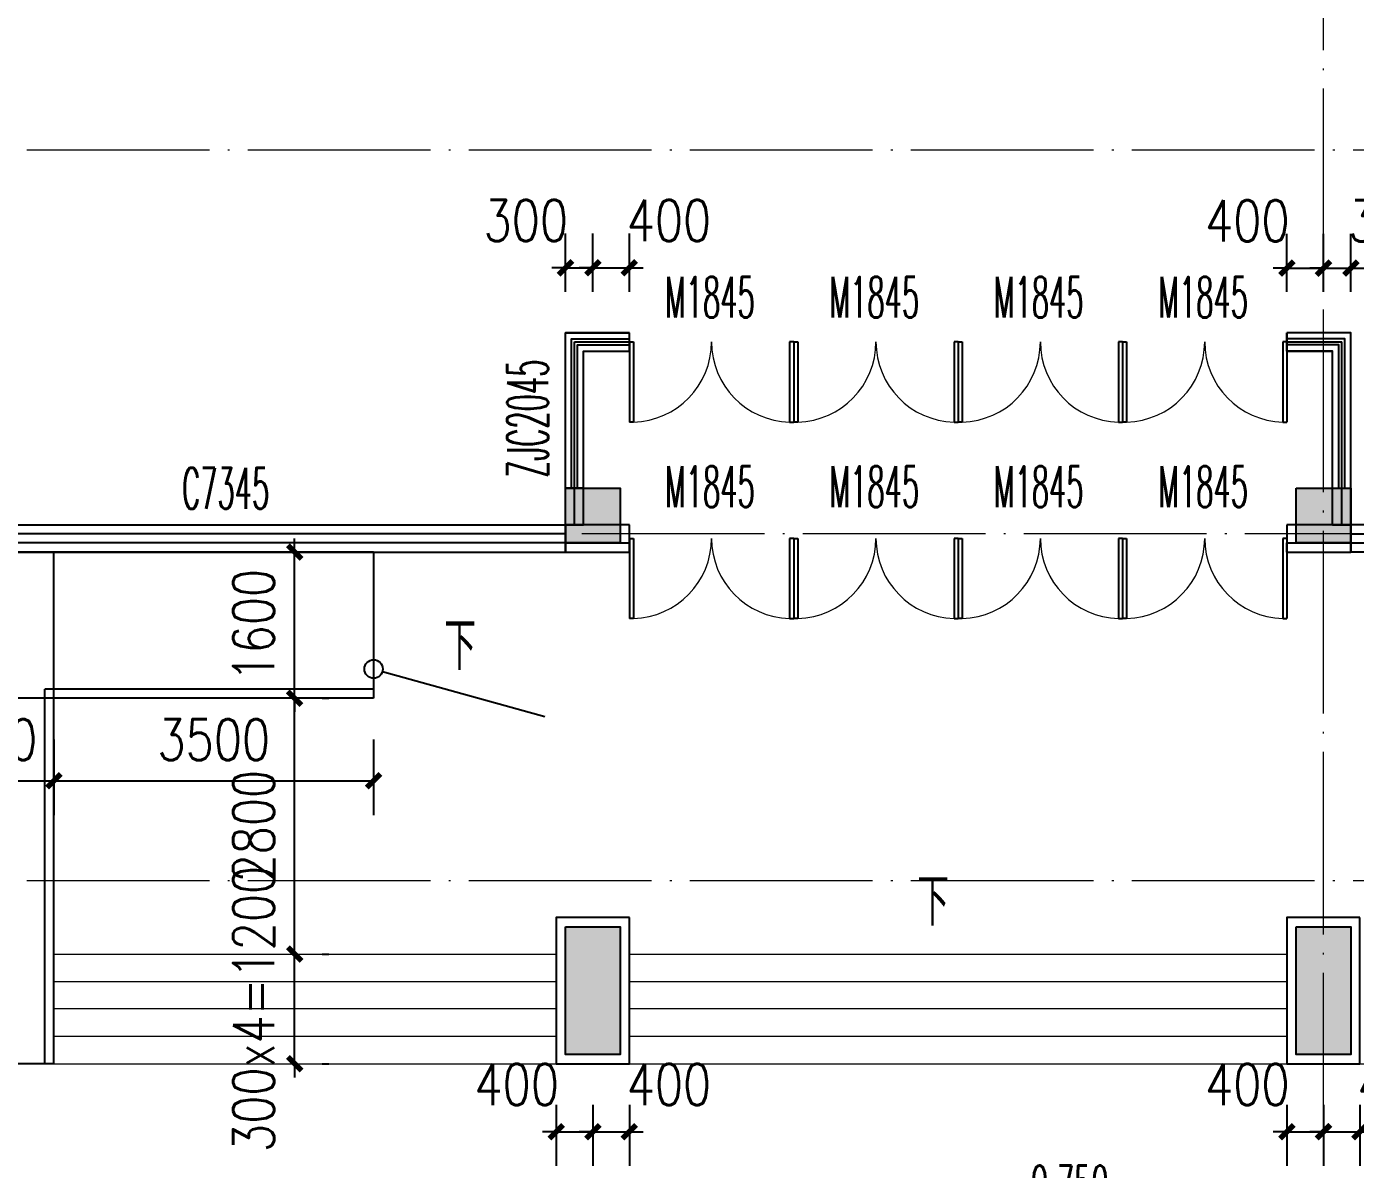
# Model space of a CAD drawing. Extents: x 1417642 to 3570900, y 124798 to 1191112.
# Drawn here: x 1479279 to 1493829, y 647376 to 659885 of the extents above; entities that cross this region are included whole.
import ezdxf

# ---------------------------------------------------------------- set-up
doc = ezdxf.new("R2010")
doc.units = 0
doc.header["$LTSCALE"] = 1000
doc.header["$MEASUREMENT"] = 0
doc.linetypes.add('DOTE', pattern=[2.4200000000000004, 2, -0.2, 0.02, -0.2])
doc.layers.get('0').update_dxf_attribs({"linetype": 'CONTINUOUS'})
doc.layers.get('Defpoints').update_dxf_attribs({"linetype": 'CONTINUOUS'})
for name, color, linetype in [('colu', 2, 'CONTINUOUS'), ('CURTWALL', 132, 'CONTINUOUS'), ('DIM_IDEN', 3, 'CONTINUOUS'), ('DIM_SYMB', 3, 'CONTINUOUS'), ('DOTE', 1, 'DOTE'), ('PUB_DIM', 3, 'CONTINUOUS'), ('PUB_TEXT', 40, 'CONTINUOUS'), ('STAIR', 2, 'CONTINUOUS'), ('SURFACE', 6, 'CONTINUOUS'), ('tiaozheng', 20, 'CONTINUOUS'), ('WALL', 4, 'CONTINUOUS'), ('WINDOW', 2, 'CONTINUOUS'), ('WINDOW_TEXT', 7, 'CONTINUOUS'), ('柱填充 @ 1', 8, 'CONTINUOUS'), ('立面造型', 40, 'CONTINUOUS')]:
    doc.layers.add(name, color=color, linetype=linetype)
doc.styles.add('_TCH_DIM', font='ROMANS', dxfattribs={"width": 0.7, "bigfont": 'Z'})
doc.styles.add('_TCH_WINDOW', font='ROMANS.shx', dxfattribs={"width": 0.7, "height": 400, "bigfont": 'Z.shx'})
doc.styles.add('DIM_FONT', font='SIMPLEX.shx', dxfattribs={"width": 0.8})
doc.dimstyles.new('DIMN150', dxfattribs={"dimscale": 1.5, "dimtxt": 300, "dimasz": 100, "dimexe": 250, "dimexo": 300, "dimgap": 150, "dimtad": 1, "dimdec": 0, "dimzin": 0, "dimdsep": 46, "dimtxsty": 'DIM_FONT', "dimblk": 'ARCHTICK', "dimcen": 0.09, "dimdle": 1.5, "dimclrt": 7, "dimazin": 2, "dimtfac": 1, "dimtdec": 0, "dimtix": 1, "dimtmove": 2, "dimatfit": 3, "dimldrblk": 'ARCHTICK', "dimfxl": 1, "dimtolj": 1, "dimtzin": 0, "dimarcsym": 0})

# ---------------------------------------------------------------- blocks, each defined once
blk = doc.blocks.new('1')
at = {"layer": '柱填充 @ 1', "ltscale": 1000}
for points in [[(1449397.919007678, 691333.6895076982), (1449997.919007678, 691333.6895076982), (1449997.919007678, 690733.6895076982), (1449397.919007678, 690733.6895076982)], [(1457397.919007678, 691333.6895076982), (1457997.919007678, 691333.6895076982), (1457997.919007678, 690733.6895076982), (1457397.919007678, 690733.6895076982)], [(1449397.919007682, 686533.6895077105), (1449997.919007682, 686533.6895077105), (1449997.919007682, 685133.6895077105), (1449397.919007682, 685133.6895077105)], [(1457397.919007682, 686533.6895077105), (1457997.919007682, 686533.6895077105), (1457997.919007682, 685133.6895077105), (1457397.919007682, 685133.6895077105)]]:
    blk.add_hatch(color=256, dxfattribs=at).paths.add_polyline_path(points)
at = {"layer": 'colu', "ltscale": 1000}
for points in [[(1449397.919007678, 691333.6895076982), (1449997.919007678, 691333.6895076982), (1449997.919007678, 690733.6895076982), (1449397.919007678, 690733.6895076982)], [(1457397.919007678, 691333.6895076982), (1457997.919007678, 691333.6895076982), (1457997.919007678, 690733.6895076982), (1457397.919007678, 690733.6895076982)], [(1449397.919007682, 686533.6895077105), (1449997.919007682, 686533.6895077105), (1449997.919007682, 685133.6895077105), (1449397.919007682, 685133.6895077105)], [(1457397.919007682, 686533.6895077105), (1457997.919007682, 686533.6895077105), (1457997.919007682, 685133.6895077105), (1457397.919007682, 685133.6895077105)]]:
    blk.add_lwpolyline(points, close=True, dxfattribs=at)
blk = doc.blocks.new('_ArchTick')
at = {"color": 0, "linetype": 'ByBlock', "const_width": 0.4}
blk.add_lwpolyline([(-0.5, -0.5), (0.5, 0.5)], dxfattribs=at)
blk = doc.blocks.new('*D3317')
at = {"layer": 'Defpoints', "color": 0}
for p in [(1493478.845907193, 657241.1909864997), (1493078.845907025, 656533.2209377998), (1493478.845907193, 656533.2209380683)]:
    blk.add_point(p, dxfattribs=at)
at = {"layer": 'PUB_DIM', "color": 0, "lineweight": -2}
for p, q in [((1493078.845907025, 656983.2209377998), (1493078.845907025, 657616.1909864997)), ((1493478.845907193, 656983.2209380683), (1493478.845907193, 657616.1909864997)), ((1493078.845907025, 657241.1909864997), (1492928.845907025, 657241.1909864997)), ((1493078.845907025, 657241.1909864997), (1493478.845907193, 657241.1909864997)), ((1493478.845907193, 657241.1909864997), (1493628.845907193, 657241.1909864997))]:
    blk.add_line(p, q, dxfattribs=at)
at = {"layer": 'PUB_DIM', "color": 0, "lineweight": -2, "xscale": 150, "yscale": 150, "zscale": 150}
blk.add_blockref('_ArchTick', (1493078.845907025, 657241.1909864997), dxfattribs=at)
at = {"layer": 'PUB_DIM', "color": 0, "lineweight": -2, "xscale": 150, "yscale": 150, "zscale": 150, "rotation": 180}
blk.add_blockref('_ArchTick', (1493478.845907193, 657241.1909864997), dxfattribs=at)
at = {"layer": 'PUB_DIM', "color": 7, "insert": (1492645.345906202, 657758.6909860743), "char_height": 450, "attachment_point": 5, "style": 'DIM_FONT'}
blk.add_mtext('\\A1;400', dxfattribs=at)
blk = doc.blocks.new('*D3318')
at = {"layer": 'Defpoints', "color": 0}
for p in [(1493778.845907195, 657241.1909867346), (1493478.845907193, 656533.2209380683), (1493778.845907195, 656533.2209382697)]:
    blk.add_point(p, dxfattribs=at)
at = {"layer": 'PUB_DIM', "color": 0, "lineweight": -2}
for p, q in [((1493478.845907193, 656983.2209380683), (1493478.845907193, 657616.1909867346)), ((1493778.845907195, 656983.2209382697), (1493778.845907195, 657616.1909867346)), ((1493478.845907193, 657241.1909867346), (1493328.845907193, 657241.1909867346)), ((1493478.845907193, 657241.1909867346), (1493778.845907195, 657241.1909867346)), ((1493778.845907195, 657241.1909867346), (1493928.845907195, 657241.1909867346))]:
    blk.add_line(p, q, dxfattribs=at)
at = {"layer": 'PUB_DIM', "color": 0, "lineweight": -2, "xscale": 150, "yscale": 150, "zscale": 150}
blk.add_blockref('_ArchTick', (1493478.845907193, 657241.1909867346), dxfattribs=at)
at = {"layer": 'PUB_DIM', "color": 0, "lineweight": -2, "xscale": 150, "yscale": 150, "zscale": 150, "rotation": 180}
blk.add_blockref('_ArchTick', (1493778.845907195, 657241.1909867346), dxfattribs=at)
at = {"layer": 'PUB_DIM', "color": 7, "insert": (1494212.34590672, 657758.6909871263), "char_height": 450, "attachment_point": 5, "style": 'DIM_FONT'}
blk.add_mtext('\\A1;300', dxfattribs=at)
blk = doc.blocks.new('*D3319')
at = {"layer": 'Defpoints', "color": 0}
for p in [(1485878.845907135, 657245.0945237761), (1485478.845907193, 656533.2209380622), (1485878.845907135, 656533.2209380539)]:
    blk.add_point(p, dxfattribs=at)
at = {"layer": 'PUB_DIM', "color": 0, "lineweight": -2}
for p, q in [((1485478.845907193, 656983.2209380622), (1485478.845907193, 657620.0945237761)), ((1485878.845907135, 656983.2209380539), (1485878.845907135, 657620.0945237761)), ((1485478.845907193, 657245.0945237761), (1485328.845907193, 657245.0945237761)), ((1485478.845907193, 657245.0945237761), (1485878.845907135, 657245.0945237761)), ((1485878.845907135, 657245.0945237761), (1486028.845907135, 657245.0945237761))]:
    blk.add_line(p, q, dxfattribs=at)
at = {"layer": 'PUB_DIM', "color": 0, "lineweight": -2, "xscale": 150, "yscale": 150, "zscale": 150}
blk.add_blockref('_ArchTick', (1485478.845907193, 657245.0945237761), dxfattribs=at)
at = {"layer": 'PUB_DIM', "color": 0, "lineweight": -2, "xscale": 150, "yscale": 150, "zscale": 150, "rotation": 180}
blk.add_blockref('_ArchTick', (1485878.845907135, 657245.0945237761), dxfattribs=at)
at = {"layer": 'PUB_DIM', "color": 7, "insert": (1486312.345907149, 657762.594523763), "char_height": 450, "attachment_point": 5, "style": 'DIM_FONT'}
blk.add_mtext('\\A1;400', dxfattribs=at)
blk = doc.blocks.new('*D3320')
at = {"layer": 'Defpoints', "color": 0}
for p in [(1485478.845907193, 657245.0945237833), (1485179.197402888, 656533.2209380683), (1485478.845907193, 656533.2209380622)]:
    blk.add_point(p, dxfattribs=at)
at = {"layer": 'PUB_DIM', "color": 0, "lineweight": -2}
for p, q in [((1485179.197402888, 656983.2209380683), (1485179.197402888, 657620.0945237833)), ((1485478.845907193, 656983.2209380622), (1485478.845907193, 657620.0945237833)), ((1485179.197402888, 657245.0945237833), (1485029.197402888, 657245.0945237833)), ((1485179.197402888, 657245.0945237833), (1485478.845907193, 657245.0945237833)), ((1485478.845907193, 657245.0945237833), (1485628.845907193, 657245.0945237833))]:
    blk.add_line(p, q, dxfattribs=at)
at = {"layer": 'PUB_DIM', "color": 0, "lineweight": -2, "xscale": 150, "yscale": 150, "zscale": 150}
blk.add_blockref('_ArchTick', (1485179.197402888, 657245.0945237833), dxfattribs=at)
at = {"layer": 'PUB_DIM', "color": 0, "lineweight": -2, "xscale": 150, "yscale": 150, "zscale": 150, "rotation": 180}
blk.add_blockref('_ArchTick', (1485478.845907193, 657245.0945237833), dxfattribs=at)
at = {"layer": 'PUB_DIM', "color": 7, "insert": (1484745.697402902, 657762.5945237865), "char_height": 450, "attachment_point": 5, "style": 'DIM_FONT'}
blk.add_mtext('\\A1;300', dxfattribs=at)
blk = doc.blocks.new('*D3327')
at = {"layer": 'Defpoints', "color": 0}
for p in [(1482064.282441949, 649733.2209380734), (1482214.201823373, 649733.2209380734), (1482064.282441949, 648533.2209380734)]:
    blk.add_point(p, dxfattribs=at)
at = {"layer": 'PUB_DIM', "color": 0, "lineweight": -2}
for p, q in [((1482214.201823373, 649733.2209380734), (1482214.201823373, 649883.2209380734)), ((1482214.201823373, 648533.2209380734), (1482214.201823373, 649733.2209380734)), ((1482514.282441949, 649733.2209380734), (1482589.201823373, 649733.2209380734)), ((1482214.201823373, 648533.2209380734), (1482214.201823373, 648383.2209380734)), ((1482514.282441949, 648533.2209380734), (1482589.201823373, 648533.2209380734))]:
    blk.add_line(p, q, dxfattribs=at)
at = {"layer": 'PUB_DIM', "color": 0, "lineweight": -2, "xscale": 150, "yscale": 150, "zscale": 150}
for p, rotation in [((1482214.201823373, 649733.2209380734), 270), ((1482214.201823373, 648533.2209380734), 90)]:
    blk.add_blockref('_ArchTick', p, dxfattribs=dict(at, rotation=rotation))
at = {"layer": 'PUB_DIM', "color": 7, "insert": (1481764.201823373, 649133.2209380736), "char_height": 450, "attachment_point": 5, "rotation": 90, "style": 'DIM_FONT'}
blk.add_mtext('\\A1;300x4=1200', dxfattribs=at)
blk = doc.blocks.new('*D3328')
at = {"layer": 'Defpoints', "color": 0}
for p in [(1482064.28244195, 652533.2209379014), (1482214.201823373, 652533.2209379014), (1482064.282441949, 649733.2209380734)]:
    blk.add_point(p, dxfattribs=at)
at = {"layer": 'PUB_DIM', "color": 0, "lineweight": -2}
for p, q in [((1482214.201823373, 649730.9709380734), (1482214.201823373, 652535.4709379014)), ((1482514.28244195, 652533.2209379014), (1482589.201823373, 652533.2209379014)), ((1482514.282441949, 649733.2209380734), (1482589.201823373, 649733.2209380734))]:
    blk.add_line(p, q, dxfattribs=at)
at = {"layer": 'PUB_DIM', "color": 0, "lineweight": -2, "xscale": 150, "yscale": 150, "zscale": 150}
for p, rotation in [((1482214.201823373, 652533.2209379014), 90), ((1482214.201823373, 649733.2209380734), 270)]:
    blk.add_blockref('_ArchTick', p, dxfattribs=dict(at, rotation=rotation))
at = {"layer": 'PUB_DIM', "color": 7, "insert": (1481764.201823373, 651133.2209379877), "char_height": 450, "attachment_point": 5, "rotation": 90, "style": 'DIM_FONT'}
blk.add_mtext('\\A1;2800', dxfattribs=at)
blk = doc.blocks.new('*D3329')
at = {"layer": 'Defpoints', "color": 0}
for p in [(1482064.28244195, 654133.2209380665), (1482214.201823374, 654133.2209380665), (1482064.28244195, 652533.2209379014)]:
    blk.add_point(p, dxfattribs=at)
at = {"layer": 'PUB_DIM', "color": 0, "lineweight": -2}
for p, q in [((1482214.201823374, 654133.2209380665), (1482214.201823374, 654283.2209380665)), ((1482214.201823374, 652533.2209379014), (1482214.201823374, 654133.2209380665)), ((1482514.28244195, 654133.2209380665), (1482589.201823374, 654133.2209380665)), ((1482214.201823374, 652533.2209379014), (1482214.201823374, 652383.2209379014)), ((1482514.28244195, 652533.2209379014), (1482589.201823374, 652533.2209379014))]:
    blk.add_line(p, q, dxfattribs=at)
at = {"layer": 'PUB_DIM', "color": 0, "lineweight": -2, "xscale": 150, "yscale": 150, "zscale": 150}
for p, rotation in [((1482214.201823374, 654133.2209380665), 270), ((1482214.201823374, 652533.2209379014), 90)]:
    blk.add_blockref('_ArchTick', p, dxfattribs=dict(at, rotation=rotation))
at = {"layer": 'PUB_DIM', "color": 7, "insert": (1481764.201823374, 653333.2209379842), "char_height": 450, "attachment_point": 5, "rotation": 90, "style": 'DIM_FONT'}
blk.add_mtext('\\A1;1600', dxfattribs=at)
blk = doc.blocks.new('*D3330')
at = {"layer": 'Defpoints', "color": 0}
for p in [(1477978.845906935, 652531.0329780134), (1479578.845907096, 652531.0329780137), (1479578.845907096, 651630.1374428128)]:
    blk.add_point(p, dxfattribs=at)
at = {"layer": 'PUB_DIM', "color": 0, "lineweight": -2}
for p, q in [((1477978.845906935, 652081.0329780134), (1477978.845906935, 651255.1374428128)), ((1479578.845907096, 652081.0329780137), (1479578.845907096, 651255.1374428128)), ((1477978.845906935, 651630.1374428128), (1477828.845906935, 651630.1374428128)), ((1477978.845906935, 651630.1374428128), (1479578.845907096, 651630.1374428128)), ((1479578.845907096, 651630.1374428128), (1479728.845907096, 651630.1374428128))]:
    blk.add_line(p, q, dxfattribs=at)
at = {"layer": 'PUB_DIM', "color": 0, "lineweight": -2, "xscale": 150, "yscale": 150, "zscale": 150}
blk.add_blockref('_ArchTick', (1477978.845906935, 651630.1374428128), dxfattribs=at)
at = {"layer": 'PUB_DIM', "color": 0, "lineweight": -2, "xscale": 150, "yscale": 150, "zscale": 150, "rotation": 180}
blk.add_blockref('_ArchTick', (1479578.845907096, 651630.1374428128), dxfattribs=at)
at = {"layer": 'PUB_DIM', "color": 7, "insert": (1478778.845907015, 652080.1374428128), "char_height": 450, "attachment_point": 5, "style": 'DIM_FONT'}
blk.add_mtext('\\A1;1600', dxfattribs=at)
blk = doc.blocks.new('*D3331')
at = {"layer": 'Defpoints', "color": 0}
for p in [(1479578.845907096, 652531.0329780137), (1483078.845907094, 652531.0329780146), (1483078.845907094, 651630.1374428133)]:
    blk.add_point(p, dxfattribs=at)
at = {"layer": 'PUB_DIM', "color": 0, "lineweight": -2}
for p, q in [((1479578.845907096, 652081.0329780137), (1479578.845907096, 651255.1374428133)), ((1483078.845907094, 652081.0329780146), (1483078.845907094, 651255.1374428133)), ((1479576.595907096, 651630.1374428133), (1483081.095907094, 651630.1374428133))]:
    blk.add_line(p, q, dxfattribs=at)
at = {"layer": 'PUB_DIM', "color": 0, "lineweight": -2, "xscale": 150, "yscale": 150, "zscale": 150, "rotation": 180}
blk.add_blockref('_ArchTick', (1479578.845907096, 651630.1374428133), dxfattribs=at)
at = {"layer": 'PUB_DIM', "color": 0, "lineweight": -2, "xscale": 150, "yscale": 150, "zscale": 150}
blk.add_blockref('_ArchTick', (1483078.845907094, 651630.1374428133), dxfattribs=at)
at = {"layer": 'PUB_DIM', "color": 7, "insert": (1481328.845907095, 652080.1374428133), "char_height": 450, "attachment_point": 5, "style": 'DIM_FONT'}
blk.add_mtext('\\A1;3500', dxfattribs=at)
blk = doc.blocks.new('*D3597')
at = {"layer": 'Defpoints', "color": 0}
for p in [(1485078.845907221, 648533.2209380689), (1485478.845907188, 648533.2209380713), (1485478.845907188, 647788.7599469753)]:
    blk.add_point(p, dxfattribs=at)
at = {"layer": 'PUB_DIM', "color": 0, "lineweight": -2}
for p, q in [((1485078.845907221, 648083.2209380689), (1485078.845907221, 647413.7599469753)), ((1485478.845907188, 648083.2209380713), (1485478.845907188, 647413.7599469753)), ((1485078.845907221, 647788.7599469753), (1484928.845907221, 647788.7599469753)), ((1485078.845907221, 647788.7599469753), (1485478.845907188, 647788.7599469753)), ((1485478.845907188, 647788.7599469753), (1485628.845907188, 647788.7599469753))]:
    blk.add_line(p, q, dxfattribs=at)
at = {"layer": 'PUB_DIM', "color": 0, "lineweight": -2, "xscale": 150, "yscale": 150, "zscale": 150}
blk.add_blockref('_ArchTick', (1485078.845907221, 647788.7599469753), dxfattribs=at)
at = {"layer": 'PUB_DIM', "color": 0, "lineweight": -2, "xscale": 150, "yscale": 150, "zscale": 150, "rotation": 180}
blk.add_blockref('_ArchTick', (1485478.845907188, 647788.7599469753), dxfattribs=at)
at = {"layer": 'PUB_DIM', "color": 7, "insert": (1484645.345907222, 648306.2599469715), "char_height": 450, "attachment_point": 5, "style": 'DIM_FONT'}
blk.add_mtext('\\A1;400', dxfattribs=at)
blk = doc.blocks.new('*D3598')
at = {"layer": 'Defpoints', "color": 0}
for p in [(1485478.845907188, 648533.2209380713), (1485878.845907221, 648533.2209380736), (1485878.845907221, 647788.7599469776)]:
    blk.add_point(p, dxfattribs=at)
at = {"layer": 'PUB_DIM', "color": 0, "lineweight": -2}
for p, q in [((1485478.845907188, 648083.2209380713), (1485478.845907188, 647413.7599469776)), ((1485878.845907221, 648083.2209380736), (1485878.845907221, 647413.7599469776)), ((1485478.845907188, 647788.7599469776), (1485328.845907188, 647788.7599469776)), ((1485478.845907188, 647788.7599469776), (1485878.845907221, 647788.7599469776)), ((1485878.845907221, 647788.7599469776), (1486028.845907221, 647788.7599469776))]:
    blk.add_line(p, q, dxfattribs=at)
at = {"layer": 'PUB_DIM', "color": 0, "lineweight": -2, "xscale": 150, "yscale": 150, "zscale": 150}
blk.add_blockref('_ArchTick', (1485478.845907188, 647788.7599469776), dxfattribs=at)
at = {"layer": 'PUB_DIM', "color": 0, "lineweight": -2, "xscale": 150, "yscale": 150, "zscale": 150, "rotation": 180}
blk.add_blockref('_ArchTick', (1485878.845907221, 647788.7599469776), dxfattribs=at)
at = {"layer": 'PUB_DIM', "color": 7, "insert": (1486312.345907226, 648306.2599469813), "char_height": 450, "attachment_point": 5, "style": 'DIM_FONT'}
blk.add_mtext('\\A1;400', dxfattribs=at)
blk = doc.blocks.new('*D3601')
at = {"layer": 'Defpoints', "color": 0}
for p in [(1493078.845907221, 648533.2209380687), (1493478.845907221, 648533.220938071), (1493478.845907221, 647788.759946975)]:
    blk.add_point(p, dxfattribs=at)
at = {"layer": 'PUB_DIM', "color": 0, "lineweight": -2}
for p, q in [((1493078.845907221, 648083.2209380687), (1493078.845907221, 647413.759946975)), ((1493478.845907221, 648083.220938071), (1493478.845907221, 647413.759946975)), ((1493078.845907221, 647788.759946975), (1492928.845907221, 647788.759946975)), ((1493078.845907221, 647788.759946975), (1493478.845907221, 647788.759946975)), ((1493478.845907221, 647788.759946975), (1493628.845907221, 647788.759946975))]:
    blk.add_line(p, q, dxfattribs=at)
at = {"layer": 'PUB_DIM', "color": 0, "lineweight": -2, "xscale": 150, "yscale": 150, "zscale": 150}
blk.add_blockref('_ArchTick', (1493078.845907221, 647788.759946975), dxfattribs=at)
at = {"layer": 'PUB_DIM', "color": 0, "lineweight": -2, "xscale": 150, "yscale": 150, "zscale": 150, "rotation": 180}
blk.add_blockref('_ArchTick', (1493478.845907221, 647788.759946975), dxfattribs=at)
at = {"layer": 'PUB_DIM', "color": 7, "insert": (1492645.345907223, 648306.2599469713), "char_height": 450, "attachment_point": 5, "style": 'DIM_FONT'}
blk.add_mtext('\\A1;400', dxfattribs=at)
blk = doc.blocks.new('*D3602')
at = {"layer": 'Defpoints', "color": 0}
for p in [(1493478.845907221, 648533.220938071), (1493878.845907221, 648533.2209380734), (1493878.845907221, 647788.7599469774)]:
    blk.add_point(p, dxfattribs=at)
at = {"layer": 'PUB_DIM', "color": 0, "lineweight": -2}
for p, q in [((1493478.845907221, 648083.220938071), (1493478.845907221, 647413.7599469774)), ((1493878.845907221, 648083.2209380734), (1493878.845907221, 647413.7599469774)), ((1493478.845907221, 647788.7599469774), (1493328.845907221, 647788.7599469774)), ((1493478.845907221, 647788.7599469774), (1493878.845907221, 647788.7599469774)), ((1493878.845907221, 647788.7599469774), (1494028.845907221, 647788.7599469774))]:
    blk.add_line(p, q, dxfattribs=at)
at = {"layer": 'PUB_DIM', "color": 0, "lineweight": -2, "xscale": 150, "yscale": 150, "zscale": 150}
blk.add_blockref('_ArchTick', (1493478.845907221, 647788.7599469774), dxfattribs=at)
at = {"layer": 'PUB_DIM', "color": 0, "lineweight": -2, "xscale": 150, "yscale": 150, "zscale": 150, "rotation": 180}
blk.add_blockref('_ArchTick', (1493878.845907221, 647788.7599469774), dxfattribs=at)
at = {"layer": 'PUB_DIM', "color": 7, "insert": (1494312.345907226, 648306.2599469811), "char_height": 450, "attachment_point": 5, "style": 'DIM_FONT'}
blk.add_mtext('\\A1;400', dxfattribs=at)
blk = doc.blocks.new('$DorLib2D$00000002')
for p, q in [((-0.5, -5.684341886080802e-17), (-0.5000000000000007, 0.4875)), ((-0.4750000000000007, 0.4875), (-0.5000000000000007, 0.4875)), ((-0.475, -2.842170943040401e-17), (-0.4750000000000007, 0.4875)), ((0.475, -2.842170943040401e-17), (0.4750000000000007, 0.4875)), ((0.4750000000000007, 0.4875), (0.5000000000000007, 0.4875)), ((0.5, -5.684341886080802e-17), (0.5000000000000007, 0.4875)), ((-0.5, -5.684341886080802e-17), (-0.475, -2.842170943040401e-17)), ((0.5, -5.684341886080802e-17), (0.475, -2.842170943040401e-17))]:
    blk.add_line(p, q)
at = {"lineweight": 13}
for centre, start, end in [((-0.4875, -4.263256414560601e-17), 0, 88.53071641864632), ((0.4875, -4.263256414560601e-17), 91.4692835813537, 180)]:
    blk.add_arc(centre, 0.4875, start, end, dxfattribs=at)
blk = doc.blocks.new('$TCHSYS$WIN2D')
for p, q in [((-0.5, 0.5), (0.5, 0.5)), ((-0.5, 0.5), (-0.4999999999999999, -0.5)), ((0.5, 0.5), (0.4999999999999998, -0.5)), ((0.5, 0.1666666666666666), (-0.5, 0.1666666666666666)), ((0.5, -0.1666666666666667), (-0.5, -0.1666666666666667)), ((-0.4999999999999999, -0.5), (0.5, -0.5))]:
    blk.add_line(p, q)

msp = doc.modelspace()

# ---------------------------------------------------------------- linework, layer by layer
at = {"layer": 'CURTWALL', "color": 2}
for p, q in [((1485878.845907135, 656533.2209380576), (1485178.197402893, 656533.2209380657)), ((1485178.1974029, 654433.22093807), (1485178.197402893, 656533.2209380657)), ((1485878.845907135, 656333.2209380737), (1485878.845907135, 656533.2209380576)), ((1493778.845907226, 656533.2209380657), (1493078.845907135, 656533.2209380576)), ((1493078.845907135, 656533.2209380576), (1493078.845907135, 656333.2209380737)), ((1493778.845907193, 654433.22093807), (1493778.845907226, 656533.2209380657)), ((1485278.197402954, 656433.2209380616), (1485878.845907319, 656433.2209380685)), ((1485278.1974029, 654433.22093807), (1485278.197402954, 656433.2209380616)), ((1493078.845907287, 656433.2209380963), (1493678.845907165, 656433.2209380616)), ((1493678.845907193, 654433.22093807), (1493678.845907165, 656433.2209380616)), ((1485378.197402893, 656333.220938072), (1485878.845907135, 656333.2209380737)), ((1485378.1974029, 654433.22093807), (1485378.197402893, 656333.220938072)), ((1493078.845907135, 656333.2209380737), (1493578.845907227, 656333.220938072)), ((1493578.845907193, 654433.22093807), (1493578.845907227, 656333.220938072)), ((1485178.1974029, 654433.22093807), (1485378.1974029, 654433.22093807)), ((1493578.845907193, 654433.22093807), (1493778.845907193, 654433.22093807))]:
    msp.add_line(p, q, dxfattribs=at)
at = {"layer": 'DIM_IDEN'}
msp.add_line((1483176.133858945, 652826.1818846099), (1484954.514955255, 652332.8421816551), dxfattribs=at)
msp.add_circle((1483078.845907113, 652853.1704807873), 100.9620220442303, dxfattribs=at)
at = {"layer": 'DIM_SYMB'}
for points in [[(1483701.315118965, 653105.905866526, 0, 0, 0), (1478728.845907083, 653105.9058665135, 0, 0, 0), (1478728.845907093, 648983.2209381238, 120, 0, 0), (1478728.845907094, 648533.2209381238, 0, 0, 0)], [(1489178.845907193, 649891.8336589168, 0, 0, 0), (1489178.845907193, 648983.2209380734, 120, 0, 0), (1489178.845907193, 648533.2209380734, 0, 0, 0)]]:
    msp.add_lwpolyline(points, format="xyseb", dxfattribs=at)
at = {"layer": 'DOTE', "lineweight": 0}
msp.add_line((1493478.845907193, 647527.1969699205, -1.000000000000009e-08), (1493478.845907193, 754412.5841006105, -1.000000000000009e-08), dxfattribs=at)
at = {"layer": 'DOTE', "lineweight": 0, "elevation": -1.000000000000009e-08}
for points in [[(1597442.330876227, 658533.22093807), (1431709.310884048, 658533.22093807)], [(1501879.232711769, 654333.22093807), (1476004.619184147, 654333.22093807)], [(1597442.330876227, 650533.22093807), (1431709.310884048, 650533.22093807)]]:
    msp.add_lwpolyline(points, dxfattribs=at)
at = {"layer": 'STAIR'}
for p, q in [((1483078.845907189, 654133.2209380665, -1.000000000000009e-08), (1477978.845907196, 654133.2209380674, -1.000000000000009e-08)), ((1479578.845907095, 652633.2209380728, -1.000000000000009e-08), (1479578.845907096, 654133.2209380735, -1.000000000000009e-08)), ((1483078.845907189, 654133.2209380665, -1.000000000000009e-08), (1483078.845907094, 652533.220937837, -1.000000000000009e-08)), ((1483078.8459071, 652633.220937837, -1.000000000000009e-08), (1479478.845907095, 652633.2209380654, -1.000000000000009e-08)), ((1479478.845907096, 648533.2209380794, -1.000000000000009e-08), (1479478.845907095, 652633.2209380718, -1.000000000000009e-08)), ((1479578.845907096, 648533.2209380734, -1.000000000000009e-08), (1479578.845907095, 652633.2209380718, -1.000000000000009e-08)), ((1483078.845907094, 652533.220937837, -1.000000000000009e-08), (1477878.845907096, 652533.220938167, -1.000000000000009e-08)), ((1479578.845907096, 648533.2209380734, -1.000000000000009e-08), (1477878.845907093, 648533.2209381743, -1.000000000000009e-08))]:
    msp.add_line(p, q, dxfattribs=at)
at = {"layer": 'STAIR', "lineweight": 0, "elevation": -1.000000000000009e-08}
for points in [[(1479578.845907096, 649733.2209380734), (1485078.845907207, 649733.2209380734)], [(1485878.845907207, 649733.2209380734), (1493078.845907207, 649733.2209380734)], [(1479578.845907096, 649433.2209380734), (1485078.845907207, 649433.2209380734)], [(1485878.845907207, 649433.2209380734), (1493078.845907207, 649433.2209380734)], [(1485078.845907207, 649133.2209380734), (1479578.845907096, 649133.2209380734)], [(1493078.845907207, 649133.2209380734), (1485878.845907207, 649133.2209380734)], [(1479578.845907096, 648833.2209380734), (1485078.845907207, 648833.2209380734)], [(1485878.845907207, 648833.2209380734), (1493078.845907207, 648833.2209380734)], [(1479578.845907096, 648533.2209380734), (1501478.845907207, 648533.2209380734)]]:
    msp.add_lwpolyline(points, dxfattribs=at)
at = {"layer": 'SURFACE'}
for p, q in [((1485178.845907135, 654133.2209380702), (1485178.845907135, 654233.220938069)), ((1485878.845907135, 654133.2209380702), (1485878.845907135, 654233.220938069)), ((1493078.845907135, 654133.2209380702), (1493078.845907135, 654233.220938069)), ((1493778.845907288, 654133.2209380702), (1493778.845907288, 654233.220938069)), ((1485178.845907135, 654133.2209380702), (1485878.845907135, 654133.2209380702)), ((1493078.845907135, 654133.2209380702), (1493778.845907288, 654133.2209380702))]:
    msp.add_line(p, q, dxfattribs=at)
at = {"layer": 'WALL'}
for p, q in [((1485878.845907135, 654433.2209380701), (1485178.845907135, 654433.2209380701)), ((1485178.845907135, 654433.2209380701), (1485178.845907135, 654233.2209380697)), ((1485878.845907135, 654233.2209380697), (1485878.845907135, 654433.2209380701)), ((1493778.845907288, 654433.2209380701), (1493078.845907135, 654433.2209380701)), ((1493078.845907135, 654433.2209380701), (1493078.845907135, 654233.2209380697)), ((1493778.845907288, 654233.2209380697), (1493778.845907288, 654433.2209380701)), ((1485178.845907135, 654233.2209380697), (1485878.845907135, 654233.2209380697)), ((1493078.845907135, 654233.2209380697), (1493778.845907288, 654233.2209380697))]:
    msp.add_line(p, q, dxfattribs=at)
at = {"layer": 'WINDOW'}
for p, q in [((1485878.845907135, 656333.2209380724), (1485878.845907135, 656533.2209380724)), ((1493078.845907159, 656333.2209380724), (1493078.845907159, 656533.2209380724)), ((1485378.197402852, 654833.22093809), (1485178.197402852, 654833.2209380955)), ((1493578.845907247, 654833.22093809), (1493778.845907247, 654833.2209380927))]:
    msp.add_line(p, q, dxfattribs=at)
for points in [[(1485178.197402852, 654833.2209380955), (1485178.197402888, 656533.2209380092), (1485878.845907135, 656533.2209380724)], [(1493778.845907247, 654833.2209380927), (1493778.845907195, 656533.2209382697), (1493078.845907159, 656533.2209380724)], [(1485244.864069519, 654833.2209380937), (1485244.864069556, 656466.5542713634), (1485878.845907135, 656466.5542714058)], [(1485311.530736186, 654833.2209380919), (1485311.530736224, 656399.8876047176), (1485878.845907135, 656399.887604739)], [(1493712.17924058, 654833.2209380919), (1493712.179240539, 656466.5542715371), (1493078.845907159, 656466.5542714058)], [(1493645.512573914, 654833.2209380909), (1493645.512573883, 656399.8876048045), (1493078.845907159, 656399.887604739)], [(1485378.197402852, 654833.22093809), (1485378.197402893, 656333.220938072), (1485878.845907135, 656333.2209380724)], [(1493578.845907247, 654833.22093809), (1493578.845907227, 656333.220938072), (1493078.845907159, 656333.2209380724)]]:
    msp.add_lwpolyline(points, dxfattribs=at)
at = {"layer": '立面造型', "elevation": -1.000000000000009e-08}
for points in [[(1485878.845907207, 650133.220938076), (1485078.845907207, 650133.220938076), (1485078.845907207, 648533.2209380734), (1485878.845907207, 648533.2209380734)], [(1493878.845907207, 650133.220938076), (1493078.845907207, 650133.220938076), (1493078.845907207, 648533.2209380734), (1493878.845907207, 648533.2209380734)]]:
    msp.add_lwpolyline(points, close=True, dxfattribs=at)

# ---------------------------------------------------------------- block references
at = {"layer": 'tiaozheng', "color": 2}
msp.add_blockref('1', (35780.92689951463, -36500.46856960817, -1.000000000000009e-08), dxfattribs=at)
at = {"layer": 'WINDOW', "lineweight": 0}
ref = msp.add_blockref('$DorLib2D$00000002', (1486778.845907159, 656433.22093807), dxfattribs=dict(at, xscale=-1800, yscale=-1800, zscale=-1800))
ref.add_attrib('A', 'M1845', (1486269.595907159, 656699.0101200144), dxfattribs={"layer": 'WINDOW_TEXT', "lineweight": 0, "height": 446.25, "style": '_TCH_WINDOW', "width": 0.4941176470588236})
ref = msp.add_blockref('$DorLib2D$00000002', (1488578.845907158, 656433.22093807), dxfattribs=dict(at, xscale=-1800, yscale=-1800, zscale=-1800))
ref.add_attrib('A', 'M1845', (1488069.595907159, 656699.0101200144), dxfattribs={"layer": 'WINDOW_TEXT', "lineweight": 0, "height": 446.25, "style": '_TCH_WINDOW', "width": 0.4941176470588236})
ref = msp.add_blockref('$DorLib2D$00000002', (1490378.845907159, 656433.22093807), dxfattribs=dict(at, xscale=-1800, yscale=-1800, zscale=-1800))
ref.add_attrib('A', 'M1845', (1489869.595907159, 656699.0101200144), dxfattribs={"layer": 'WINDOW_TEXT', "lineweight": 0, "height": 446.25, "style": '_TCH_WINDOW', "width": 0.4941176470588236})
ref = msp.add_blockref('$DorLib2D$00000002', (1492178.845907159, 656433.22093807), dxfattribs=dict(at, xscale=-1800, yscale=-1800, zscale=-1800))
ref.add_attrib('A', 'M1845', (1491669.595907159, 656699.0101200144), dxfattribs={"layer": 'WINDOW_TEXT', "lineweight": 0, "height": 446.25, "style": '_TCH_WINDOW', "width": 0.4941176470588236})
at = {"layer": 'WINDOW'}
ref = msp.add_blockref('$TCHSYS$WIN2D', (1481528.845907192, 654283.22093807), dxfattribs=dict(at, xscale=7300, yscale=300, zscale=7300))
ref.add_attrib('A', 'C7345', (1480981.979239581, 654607.3012271086), dxfattribs={"layer": 'WINDOW_TEXT', "height": 446.25, "style": '_TCH_WINDOW', "width": 0.4941176470588236})
at = {"layer": 'WINDOW', "lineweight": 0}
ref = msp.add_blockref('$DorLib2D$00000002', (1486778.845907159, 654283.22093807), dxfattribs=dict(at, xscale=-1800, yscale=-1800, zscale=-1800))
ref.add_attrib('A', 'M1845', (1486269.595907159, 654625.8083677009), dxfattribs={"layer": 'WINDOW_TEXT', "lineweight": 0, "height": 446.25, "style": '_TCH_WINDOW', "width": 0.4941176470588236})
ref = msp.add_blockref('$DorLib2D$00000002', (1488578.845907159, 654283.22093807), dxfattribs=dict(at, xscale=-1800, yscale=-1800, zscale=-1800))
ref.add_attrib('A', 'M1845', (1488069.595907159, 654625.8083677009), dxfattribs={"layer": 'WINDOW_TEXT', "lineweight": 0, "height": 446.25, "style": '_TCH_WINDOW', "width": 0.4941176470588236})
ref = msp.add_blockref('$DorLib2D$00000002', (1490378.845907159, 654283.22093807), dxfattribs=dict(at, xscale=-1800, yscale=-1800, zscale=-1800))
ref.add_attrib('A', 'M1845', (1489869.595907159, 654625.8083677009), dxfattribs={"layer": 'WINDOW_TEXT', "lineweight": 0, "height": 446.25, "style": '_TCH_WINDOW', "width": 0.4941176470588236})
ref = msp.add_blockref('$DorLib2D$00000002', (1492178.845907159, 654283.22093807), dxfattribs=dict(at, xscale=-1800, yscale=-1800, zscale=-1800))
ref.add_attrib('A', 'M1845', (1491669.595907159, 654625.8083677009), dxfattribs={"layer": 'WINDOW_TEXT', "lineweight": 0, "height": 446.25, "style": '_TCH_WINDOW', "width": 0.4941176470588236})
at = {"layer": 'WINDOW'}
ref = msp.add_blockref('$TCHSYS$WIN2D', (1497428.845907194, 654283.22093807), dxfattribs=dict(at, xscale=-7300, yscale=300, zscale=-7300))
ref.add_attrib('A', 'C7345', (1496978.212574805, 654607.3012271086), dxfattribs={"layer": 'WINDOW_TEXT', "height": 446.25, "style": '_TCH_WINDOW', "width": 0.4941176470588236})

# ---------------------------------------------------------------- texts
at = {"layer": 'PUB_TEXT', "style": '_TCH_DIM'}
for s, height, width, p in [('下', 525, 0.7, (1483851.465118965, 652843.4058665263, -1.000000000000009e-08)), ('下', 525, 0.7, (1489029.820316642, 650041.9836589168, -1.000000000000009e-08)), ('-0.750', 420.0000000000001, 0.5249999999999999, (1490029.428105711, 646998.4059461661))]:
    msp.add_text(s, height=height, dxfattribs=dict(at, width=width)).set_placement(p)
at = {"layer": 'WINDOW_TEXT', "style": '_TCH_WINDOW', "width": 0.4941176470588236}
msp.add_text('ZJC2045', height=446.25, rotation=89.99999999844586, dxfattribs=at).set_placement((1484988.82240285, 654945.4709380191))

# ---------------------------------------------------------------- dimensions: what is measured, and where the dimension line sits
at = {"layer": 'PUB_DIM'}
for base, p1, p2, angle, picture, middle in [((1485478.845907193, 657245.0945237833), (1485179.197402888, 656533.2209380683), (1485478.845907193, 656533.2209380622), 359.9999999988202, '*D3320', (1484745.697402902, 657762.5945237865)), ((1485878.845907135, 657245.0945237761), (1485478.845907193, 656533.2209380622), (1485878.845907135, 656533.2209380539), 359.99999999881607, '*D3319', (1486312.345907149, 657762.594523763)), ((1493478.845907193, 657241.1909864997), (1493078.845907025, 656533.2209377998), (1493478.845907193, 656533.2209380683), 3.846983986476186e-08, '*D3317', (1492645.345906202, 657758.6909860743)), ((1493778.845907195, 657241.1909867346), (1493478.845907193, 656533.2209380683), (1493778.845907195, 656533.2209382697), 3.846428145846199e-08, '*D3318', (1494212.34590672, 657758.6909871263)), ((1485478.845907188, 647788.7599469753), (1485078.845907221, 648533.2209380689), (1485478.845907188, 648533.2209380713), 3.335053305945947e-10, '*D3597', (1484645.345907222, 648306.2599469715)), ((1485878.845907221, 647788.7599469776), (1485478.845907188, 648533.2209380713), (1485878.845907221, 648533.2209380736), 3.33505330539463e-10, '*D3598', (1486312.345907226, 648306.2599469813)), ((1493478.845907221, 647788.759946975), (1493078.845907221, 648533.2209380687), (1493478.845907221, 648533.220938071), 3.335053305670289e-10, '*D3601', (1492645.345907223, 648306.2599469713)), ((1493878.845907221, 647788.7599469774), (1493478.845907221, 648533.220938071), (1493878.845907221, 648533.2209380734), 3.335053305670289e-10, '*D3602', (1494312.345907226, 648306.2599469811))]:
    dim = msp.add_linear_dim(base=base, p1=p1, p2=p2, angle=angle, dimstyle='DIMN150', dxfattribs=at)
    dim.commit()
    dim.dimension.update_dxf_attribs({"geometry": picture, "text_midpoint": middle, "dimtype": 129})
for p1, p2, distance, picture, middle in [((1482064.28244195, 652533.2209379014), (1482064.28244195, 654133.2209380665), -149.91938142408617, '*D3329', (1481764.201823374, 653333.2209379842)), ((1482064.282441949, 649733.2209380734), (1482064.28244195, 652533.2209379014), -149.91938142315485, '*D3328', (1481764.201823373, 651133.2209379877)), ((1477978.845906935, 652531.0329780134), (1479578.845907096, 652531.0329780137), -900.8955352009507, '*D3330', (1478778.845907015, 652080.1374428128)), ((1479578.845907096, 652531.0329780137), (1483078.845907094, 652531.0329780146), -900.8955352012999, '*D3331', (1481328.845907095, 652080.1374428133))]:
    dim = msp.add_aligned_dim(p1=p1, p2=p2, distance=distance, dimstyle='DIMN150', dxfattribs=at)
    dim.commit()
    dim.dimension.update_dxf_attribs({"geometry": picture, "text_midpoint": middle})
dim = msp.add_aligned_dim(p1=(1482064.282441949, 648533.2209380734), p2=(1482064.282441949, 649733.2209380734), distance=-149.91938142408617, text='300x4=1200', dimstyle='DIMN150', dxfattribs=at)
dim.commit()
dim.dimension.update_dxf_attribs({"geometry": '*D3327', "text_midpoint": (1481764.201823373, 649133.2209380736)})

doc.saveas('drawing.dxf')
